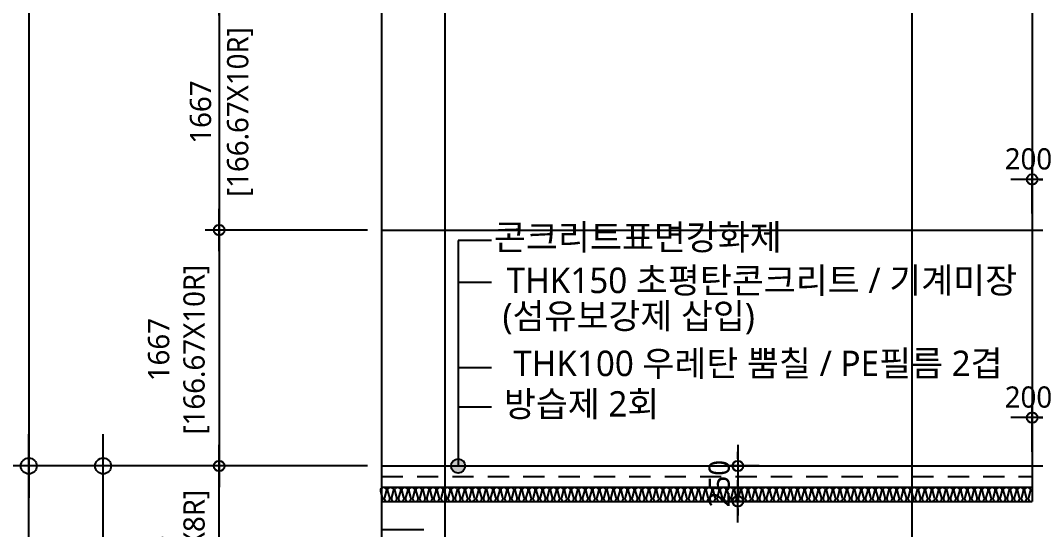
# Model space of a CAD drawing. Header units: millimetres. Extents: x -27104 to 125781, y -3376 to 46996.
# Drawn here: x 68308 to 75482, y 17448 to 21046 of the extents above; entities that cross this region are included whole.
import ezdxf
from ezdxf.enums import TextEntityAlignment as Align

# ---------------------------------------------------------------- set-up
doc = ezdxf.new("R2010")
doc.units = ezdxf.units.MM
doc.header["$LTSCALE"] = 100
doc.header["$MEASUREMENT"] = 0
doc.header["$PDSIZE"] = -10
doc.linetypes.add('CEN', pattern=[62, 60, -1, 0, -1])
doc.linetypes.add('HID', pattern=[2.5, 1.5, -1])
doc.layers.get('0').update_dxf_attribs({"linetype": 'CONTINUOUS'})
doc.layers.get('Defpoints').update_dxf_attribs({"color": 171, "linetype": 'CONTINUOUS'})
for name, color, linetype in [('CEN(ST)', 1, 'CEN'), ('CON', 2, 'CONTINUOUS'), ('FIN', 8, 'CONTINUOUS'), ('LED', 7, 'CONTINUOUS'), ('NDIM', 7, 'CONTINUOUS'), ('SYM', 7, 'CONTINUOUS'), ('TEXT(MIN)', 7, 'CONTINUOUS'), ('wire-meshes', 1, 'CONTINUOUS')]:
    doc.layers.add(name, color=color, linetype=linetype)
doc.styles.add('CGS', font='cgse', dxfattribs={"bigfont": 'cgs'})
doc.styles.add('나눔바른고딕', font='NanumBarunGothic.ttf')
doc.dimstyles.new('NDIM 1200', dxfattribs={"dimscale": 75, "dimtxt": 3, "dimasz": 1, "dimexe": 2, "dimexo": 2, "dimgap": 1, "dimtad": 1, "dimdec": 0, "dimdsep": 46, "dimtxsty": 'CGS', "dimblk": 'DOT0', "dimcen": 1, "dimdle": 8, "dimclrd": 256, "dimclre": 256, "dimclrt": 256, "dimadec": 0, "dimazin": 0, "dimtfac": 1, "dimtdec": 0, "dimtix": 1, "dimtmove": 2, "dimatfit": 3, "dimldrblk": 'DOT0', "dimfxl": 1, "dimtolj": 1, "dimtzin": 0, "dimlwd": -1, "dimlwe": -1, "dimarcsym": 0})

# ---------------------------------------------------------------- blocks, each defined once
blk = doc.blocks.new('DOT0')
blk.add_line((-3, 0), (3, 0))
at = {"color": 6}
blk.add_circle((0, 0), 0.75, dxfattribs=at)
blk = doc.blocks.new('*D174')
at = {"layer": 'Defpoints', "color": 0, "ltscale": 0.4, "transparency": 16777216}
for p in [(70860.6, 19564.6), (69713, 17897.9), (70860.6, 17897.9)]:
    blk.add_point(p, dxfattribs=at)
at = {"layer": 'NDIM', "ltscale": 0.4, "transparency": 16777216}
for p, q in [((70760.6, 19564.6), (69613, 19564.6)), ((69713, 19514.6), (69713, 17947.9)), ((70760.6, 17897.9), (69613, 17897.9))]:
    blk.add_line(p, q, dxfattribs=at)
at = {"layer": 'NDIM', "ltscale": 0.4, "transparency": 16777216, "xscale": 50, "yscale": 50, "zscale": 50}
for p, rotation in [((69713, 19564.6), 90), ((69713, 17897.9), 270)]:
    blk.add_blockref('DOT0', p, dxfattribs=dict(at, rotation=rotation))
at = {"layer": 'NDIM', "ltscale": 0.4, "transparency": 16777216, "insert": (69426.8, 18719.8), "char_height": 150, "attachment_point": 5, "rotation": 90, "style": '나눔바른고딕'}
blk.add_mtext('\\A1;1667\\P[166.67X10R]', dxfattribs=at)
blk = doc.blocks.new('*D175')
at = {"layer": 'Defpoints', "color": 0, "ltscale": 0.4, "transparency": 16777216}
for p in [(70860.6, 21231.3), (69713, 19564.6), (70860.6, 19564.6)]:
    blk.add_point(p, dxfattribs=at)
at = {"layer": 'NDIM', "ltscale": 0.4, "transparency": 16777216}
for p, q in [((70760.6, 21231.3), (69613, 21231.3)), ((69713, 21181.3), (69713, 19614.6)), ((70760.6, 19564.6), (69613, 19564.6))]:
    blk.add_line(p, q, dxfattribs=at)
at = {"layer": 'NDIM', "ltscale": 0.4, "transparency": 16777216, "xscale": 50, "yscale": 50, "zscale": 50}
for p, rotation in [((69713, 21231.3), 90), ((69713, 19564.6), 270)]:
    blk.add_blockref('DOT0', p, dxfattribs=dict(at, rotation=rotation))
at = {"layer": 'NDIM', "ltscale": 0.4, "transparency": 16777216, "char_height": 150, "attachment_point": 5, "rotation": 90, "style": '나눔바른고딕'}
for s, insert in [('\\A1;[166.67X10R]', (69860.2, 20397.9)), ('\\A1;1667', (69581.9, 20397.9))]:
    blk.add_mtext(s, dxfattribs=dict(at, insert=insert))
blk = doc.blocks.new('*D180')
at = {"layer": 'Defpoints', "color": 0, "ltscale": 0.4, "transparency": 16777216}
for p in [(70860.6, 27897.9), (68367.8, 17897.9), (70860.6, 17897.9)]:
    blk.add_point(p, dxfattribs=at)
at = {"layer": 'NDIM', "ltscale": 0.4, "transparency": 16777216}
for p, q in [((70710.6, 27897.9), (68217.8, 27897.9)), ((68367.8, 27822.9), (68367.8, 17972.9)), ((70710.6, 17897.9), (68217.8, 17897.9))]:
    blk.add_line(p, q, dxfattribs=at)
at = {"layer": 'NDIM', "ltscale": 0.4, "transparency": 16777216, "xscale": 75, "yscale": 75, "zscale": 75}
for p, rotation in [((68367.8, 27897.9), 90), ((68367.8, 17897.9), 270)]:
    blk.add_blockref('DOT0', p, dxfattribs=dict(at, rotation=rotation))
at = {"layer": 'NDIM', "ltscale": 0.4, "transparency": 16777216, "insert": (68170.6, 22897.9), "char_height": 225, "attachment_point": 5, "rotation": 90, "style": '나눔바른고딕'}
blk.add_mtext('\\A1;10000', dxfattribs=at)
blk = doc.blocks.new('*D188')
at = {"layer": 'Defpoints', "color": 0, "ltscale": 0.4, "transparency": 16777216}
for p in [(68367.8, 17897.9), (70860.6, 17897.9), (70860.6, 5297.9)]:
    blk.add_point(p, dxfattribs=at)
at = {"layer": 'NDIM', "ltscale": 0.4, "transparency": 16777216}
for p, q in [((70710.6, 17897.9), (68217.8, 17897.9)), ((68367.8, 5372.9), (68367.8, 17822.9)), ((70710.6, 5297.9), (68217.8, 5297.9))]:
    blk.add_line(p, q, dxfattribs=at)
at = {"layer": 'NDIM', "ltscale": 0.4, "transparency": 16777216, "xscale": 75, "yscale": 75, "zscale": 75}
for p, rotation in [((68367.8, 17897.9), 90), ((68367.8, 5297.9), 270)]:
    blk.add_blockref('DOT0', p, dxfattribs=dict(at, rotation=rotation))
at = {"layer": 'NDIM', "ltscale": 0.4, "transparency": 16777216, "insert": (68170.4, 11597.9), "char_height": 225, "attachment_point": 5, "rotation": 90, "style": '나눔바른고딕'}
blk.add_mtext('\\A1;12600', dxfattribs=at)
blk = doc.blocks.new('*D190')
at = {"layer": 'Defpoints', "color": 0, "ltscale": 0.4, "transparency": 16777216}
for p in [(68892.8, 17897.9), (70860.6, 17897.9), (70860.6, 12397.9)]:
    blk.add_point(p, dxfattribs=at)
at = {"layer": 'NDIM', "ltscale": 0.4, "transparency": 16777216}
for p, q in [((70710.6, 17897.9), (68742.8, 17897.9)), ((68892.8, 12472.9), (68892.8, 17822.9)), ((70710.6, 12397.9), (68742.8, 12397.9))]:
    blk.add_line(p, q, dxfattribs=at)
at = {"layer": 'NDIM', "ltscale": 0.4, "transparency": 16777216, "xscale": 75, "yscale": 75, "zscale": 75}
for p, rotation in [((68892.8, 17897.9), 90), ((68892.8, 12397.9), 270)]:
    blk.add_blockref('DOT0', p, dxfattribs=dict(at, rotation=rotation))
at = {"layer": 'NDIM', "ltscale": 0.4, "transparency": 16777216, "insert": (68695.6, 15147.9), "char_height": 225, "attachment_point": 5, "rotation": 90, "style": '나눔바른고딕'}
blk.add_mtext('\\A1;5500', dxfattribs=at)
blk = doc.blocks.new('*D191')
at = {"layer": 'Defpoints', "color": 0, "ltscale": 0.4, "transparency": 16777216}
for p in [(69713, 17897.9), (70860.6, 17897.9), (70860.6, 16522.9)]:
    blk.add_point(p, dxfattribs=at)
at = {"layer": 'NDIM', "ltscale": 0.4, "transparency": 16777216}
for p, q in [((70760.6, 17897.9), (69613, 17897.9)), ((69713, 16572.9), (69713, 17847.9)), ((70760.6, 16522.9), (69613, 16522.9))]:
    blk.add_line(p, q, dxfattribs=at)
at = {"layer": 'NDIM', "ltscale": 0.4, "transparency": 16777216, "xscale": 50, "yscale": 50, "zscale": 50}
for p, rotation in [((69713, 17897.9), 90), ((69713, 16522.9), 270)]:
    blk.add_blockref('DOT0', p, dxfattribs=dict(at, rotation=rotation))
at = {"layer": 'NDIM', "ltscale": 0.4, "transparency": 16777216, "insert": (69426.8, 17185.5), "char_height": 150, "attachment_point": 5, "rotation": 90, "style": '나눔바른고딕'}
blk.add_mtext('\\A1;1375\\P[171.87X8R]', dxfattribs=at)
blk = doc.blocks.new('*D241')
at = {"layer": 'Defpoints', "color": 0, "ltscale": 0.4, "transparency": 16777216}
for p in [(75456.8, 19922.2), (75456.8, 19580.4), (75656.8, 19580.4)]:
    blk.add_point(p, dxfattribs=at)
at = {"layer": 'NDIM', "ltscale": 0.4, "transparency": 16777216}
for p, q in [((75456.8, 19680.4), (75456.8, 20022.2)), ((75656.8, 19680.4), (75656.8, 20022.2)), ((75606.8, 19922.2), (75506.8, 19922.2))]:
    blk.add_line(p, q, dxfattribs=at)
at = {"layer": 'NDIM', "ltscale": 0.4, "transparency": 16777216, "xscale": 50, "yscale": 50, "zscale": 50, "rotation": 180}
blk.add_blockref('DOT0', (75456.8, 19922.2), dxfattribs=at)
at = {"layer": 'NDIM', "ltscale": 0.4, "transparency": 16777216, "xscale": 50, "yscale": 50, "zscale": 50}
blk.add_blockref('DOT0', (75656.8, 19922.2), dxfattribs=at)
at = {"layer": 'NDIM', "ltscale": 0.4, "transparency": 16777216, "insert": (75430.7, 20066.4), "char_height": 150, "attachment_point": 5, "style": '나눔바른고딕'}
blk.add_mtext('\\A1;200', dxfattribs=at)
blk = doc.blocks.new('*D255')
at = {"layer": 'Defpoints', "color": 0, "ltscale": 0.4, "transparency": 16777216}
for p in [(75456.8, 18239.7), (75456.8, 17897.9), (75656.8, 17897.9)]:
    blk.add_point(p, dxfattribs=at)
at = {"layer": 'NDIM', "ltscale": 0.4, "transparency": 16777216}
for p, q in [((75456.8, 17997.9), (75456.8, 18339.7)), ((75656.8, 17997.9), (75656.8, 18339.7)), ((75606.8, 18239.7), (75506.8, 18239.7))]:
    blk.add_line(p, q, dxfattribs=at)
at = {"layer": 'NDIM', "ltscale": 0.4, "transparency": 16777216, "xscale": 50, "yscale": 50, "zscale": 50, "rotation": 180}
blk.add_blockref('DOT0', (75456.8, 18239.7), dxfattribs=at)
at = {"layer": 'NDIM', "ltscale": 0.4, "transparency": 16777216, "xscale": 50, "yscale": 50, "zscale": 50}
blk.add_blockref('DOT0', (75656.8, 18239.7), dxfattribs=at)
at = {"layer": 'NDIM', "ltscale": 0.4, "transparency": 16777216, "insert": (75430.7, 18383.9), "char_height": 150, "attachment_point": 5, "style": '나눔바른고딕'}
blk.add_mtext('\\A1;200', dxfattribs=at)
blk = doc.blocks.new('*D448')
at = {"layer": 'Defpoints', "color": 0, "ltscale": 0.4, "transparency": 16777216}
for p in [(73627.1, 17897.9), (73377.8, 17647.9), (73627.1, 17647.9)]:
    blk.add_point(p, dxfattribs=at)
at = {"layer": 'NDIM', "ltscale": 0.4, "transparency": 16777216}
for p, q in [((73377.8, 17947.9), (73377.8, 17997.9)), ((73527.1, 17897.9), (73277.8, 17897.9)), ((73377.8, 17897.9), (73377.8, 17647.9)), ((73527.1, 17647.9), (73277.8, 17647.9)), ((73377.8, 17597.9), (73377.8, 17547.9))]:
    blk.add_line(p, q, dxfattribs=at)
at = {"layer": 'NDIM', "ltscale": 0.4, "transparency": 16777216, "xscale": 50, "yscale": 50, "zscale": 50}
for p, rotation in [((73377.8, 17897.9), 270), ((73377.8, 17647.9), 90)]:
    blk.add_blockref('DOT0', p, dxfattribs=dict(at, rotation=rotation))
at = {"layer": 'NDIM', "ltscale": 0.4, "transparency": 16777216, "insert": (73246.4, 17772.9), "char_height": 150, "attachment_point": 5, "rotation": 90, "style": '나눔바른고딕'}
blk.add_mtext('\\A1;250', dxfattribs=at)

msp = doc.modelspace()

# ---------------------------------------------------------------- hatches: boundary and pattern name
at = {"ltscale": 10000}
h = msp.add_hatch(color=256, dxfattribs=at)
h.dxf.hatch_style = 1
edge = h.paths.add_edge_path()
edge.add_arc((71400.9, 17897.9), 50, 0, 360)

# ---------------------------------------------------------------- linework, layer by layer
at = {"layer": 'CEN(ST)', "ltscale": 10000}
for p, q in [((71306.8, 38897.9), (71306.8, 11156.7)), ((74606.8, 38897.9), (74606.8, 825)), ((70860.6, 19564.6), (82104.8, 19564.6)), ((70860.6, 17897.9), (88481.4, 17897.9))]:
    msp.add_line(p, q, dxfattribs=at)
at = {"layer": 'CON', "ltscale": 10000}
for p, q in [((75456.8, 27447.9), (75456.8, 17647.9)), ((70860.6, 17647.9), (75456.8, 17647.9)), ((71159.8, 17447.9), (70860.6, 17447.9))]:
    msp.add_line(p, q, dxfattribs=at)
at = {"layer": 'FIN', "ltscale": 10000}
msp.add_line((70860.6, 17897.9), (75456.8, 17897.9), dxfattribs=at)
at = {"layer": 'FIN', "ltscale": 1000}
for points in [[(70860.6, 17651.5, 0.344469), (70867.9, 17675), (70855.5, 17720.8, -1.449198), (70892.9, 17720.8), (70880.5, 17675, 0.524856), (70899.2, 17647.9, 0.524856), (70917.9, 17675), (70905.5, 17720.8, -1.449198), (70942.9, 17720.8), (70930.5, 17675, 0.524856), (70949.2, 17647.9, 0.524856), (70967.9, 17675), (70955.5, 17720.8, -1.449198), (70992.9, 17720.8), (70980.5, 17675, 0.524856), (70999.2, 17647.9, 0.524856), (71017.9, 17675), (71005.5, 17720.8, -1.449198), (71042.9, 17720.8), (71030.5, 17675, 0.524856), (71049.2, 17647.9, 0.524856), (71067.9, 17675), (71055.5, 17720.8, -1.449198), (71092.9, 17720.8), (71080.5, 17675, 0.524856), (71099.2, 17647.9, 0.524856), (71117.9, 17675), (71105.5, 17720.8, -1.449198), (71142.9, 17720.8), (71130.5, 17675, 0.524856), (71149.2, 17647.9, 0.524856), (71167.9, 17675), (71155.5, 17720.8, -1.449198), (71192.9, 17720.8), (71180.5, 17675, 0.524856), (71199.2, 17647.9, 0.524856), (71217.9, 17675), (71205.5, 17720.8, -1.449198), (71242.9, 17720.8), (71230.5, 17675, 0.524856), (71249.2, 17647.9, 0.524856), (71267.9, 17675), (71255.5, 17720.8, -1.449198), (71292.9, 17720.8), (71280.5, 17675, 0.524856), (71299.2, 17647.9, 0.524856), (71317.9, 17675), (71305.5, 17720.8, -1.449198), (71342.9, 17720.8), (71330.5, 17675, 0.524856), (71349.2, 17647.9, 0.524856), (71367.9, 17675), (71355.5, 17720.8, -1.449198), (71392.9, 17720.8), (71380.5, 17675, 0.524856), (71399.2, 17647.9, 0.524856), (71417.9, 17675), (71405.5, 17720.8, -1.449198), (71442.9, 17720.8), (71430.5, 17675, 0.524856), (71449.2, 17647.9, 0.524856), (71467.9, 17675), (71455.5, 17720.8, -1.449198), (71492.9, 17720.8), (71480.5, 17675, 0.524856), (71499.2, 17647.9, 0.524856), (71517.9, 17675), (71505.5, 17720.8, -1.449198), (71542.9, 17720.8), (71530.5, 17675, 0.524856), (71549.2, 17647.9, 0.524856), (71567.9, 17675), (71555.5, 17720.8, -1.449198), (71592.9, 17720.8), (71580.5, 17675, 0.524856), (71599.2, 17647.9, 0.524856), (71617.9, 17675), (71605.5, 17720.8, -1.449198), (71642.9, 17720.8), (71630.5, 17675, 0.524856), (71649.2, 17647.9, 0.524856), (71667.9, 17675), (71655.5, 17720.8, -1.449198), (71692.9, 17720.8), (71680.5, 17675, 0.524856), (71699.2, 17647.9, 0.524856), (71717.9, 17675), (71705.5, 17720.8, -1.449198), (71742.9, 17720.8), (71730.5, 17675, 0.524856), (71749.2, 17647.9, 0.524856), (71767.9, 17675), (71755.5, 17720.8, -1.449198), (71792.9, 17720.8), (71780.5, 17675, 0.524856), (71799.2, 17647.9, 0.524856), (71817.9, 17675), (71805.5, 17720.8, -1.449198), (71842.9, 17720.8), (71830.5, 17675, 0.524856), (71849.2, 17647.9, 0.524856), (71867.9, 17675), (71855.5, 17720.8, -1.449198), (71892.9, 17720.8), (71880.5, 17675, 0.524856), (71899.2, 17647.9, 0.524856), (71917.9, 17675), (71905.5, 17720.8, -1.449198), (71942.9, 17720.8), (71930.5, 17675, 0.524856), (71949.2, 17647.9, 0.524856), (71967.9, 17675), (71955.5, 17720.8, -1.449198), (71992.9, 17720.8), (71980.5, 17675, 0.524856), (71999.2, 17647.9, 0.524856), (72017.9, 17675), (72005.5, 17720.8, -1.449198), (72042.9, 17720.8), (72030.5, 17675, 0.524856), (72049.2, 17647.9, 0.524856), (72067.9, 17675), (72055.5, 17720.8, -1.449198), (72092.9, 17720.8), (72080.5, 17675, 0.524856), (72099.2, 17647.9, 0.524856), (72117.9, 17675), (72105.5, 17720.8, -1.449198), (72142.9, 17720.8), (72130.5, 17675, 0.524856), (72149.2, 17647.9, 0.524856), (72167.9, 17675), (72155.5, 17720.8, -1.449198), (72192.9, 17720.8), (72180.5, 17675, 0.524856), (72199.2, 17647.9, 0.524856), (72217.9, 17675), (72205.5, 17720.8, -1.449198), (72242.9, 17720.8), (72230.5, 17675, 0.524856), (72249.2, 17647.9)], [(72249.2, 17647.9, 0.524856), (72267.9, 17675), (72255.5, 17720.8, -1.449198), (72292.9, 17720.8), (72280.5, 17675, 0.524856), (72299.2, 17647.9, 0.524856), (72317.9, 17675), (72305.5, 17720.8, -1.449198), (72342.9, 17720.8), (72330.5, 17675, 0.524856), (72349.2, 17647.9, 0.524856), (72367.9, 17675), (72355.5, 17720.8, -1.449198), (72392.9, 17720.8), (72380.5, 17675, 0.524856), (72399.2, 17647.9, 0.524856), (72417.9, 17675), (72405.5, 17720.8, -1.449198), (72442.9, 17720.8), (72430.5, 17675, 0.524856), (72449.2, 17647.9, 0.524856), (72467.9, 17675), (72455.5, 17720.8, -1.449198), (72492.9, 17720.8), (72480.5, 17675, 0.524856), (72499.2, 17647.9, 0.524856), (72517.9, 17675), (72505.5, 17720.8, -1.449198), (72542.9, 17720.8), (72530.5, 17675, 0.524856), (72549.2, 17647.9, 0.524856), (72567.9, 17675), (72555.5, 17720.8, -1.449198), (72592.9, 17720.8), (72580.5, 17675, 0.524856), (72599.2, 17647.9, 0.524856), (72617.9, 17675), (72605.5, 17720.8, -1.449198), (72642.9, 17720.8), (72630.5, 17675, 0.524856), (72649.2, 17647.9, 0.524856), (72667.9, 17675), (72655.5, 17720.8, -1.449198), (72692.9, 17720.8), (72680.5, 17675, 0.524856), (72699.2, 17647.9, 0.524856), (72717.9, 17675), (72705.5, 17720.8, -1.449198), (72742.9, 17720.8), (72730.5, 17675, 0.524856), (72749.2, 17647.9, 0.524856), (72767.9, 17675), (72755.5, 17720.8, -1.449198), (72792.9, 17720.8), (72780.5, 17675, 0.524856), (72799.2, 17647.9, 0.524856), (72817.9, 17675), (72805.5, 17720.8, -1.449198), (72842.9, 17720.8), (72830.5, 17675, 0.524856), (72849.2, 17647.9, 0.524856), (72867.9, 17675), (72855.5, 17720.8, -1.449198), (72892.9, 17720.8), (72880.5, 17675, 0.524856), (72899.2, 17647.9, 0.524856), (72917.9, 17675), (72905.5, 17720.8, -1.449198), (72942.9, 17720.8), (72930.5, 17675, 0.524856), (72949.2, 17647.9, 0.524856), (72967.9, 17675), (72955.5, 17720.8, -1.449198), (72992.9, 17720.8), (72980.5, 17675, 0.524856), (72999.2, 17647.9, 0.524856), (73017.9, 17675), (73005.5, 17720.8, -1.449198), (73042.9, 17720.8), (73030.5, 17675, 0.524856), (73049.2, 17647.9, 0.524856), (73067.9, 17675), (73055.5, 17720.8, -1.449198), (73092.9, 17720.8), (73080.5, 17675, 0.524856), (73099.2, 17647.9, 0.524856), (73117.9, 17675), (73105.5, 17720.8, -1.449198), (73142.9, 17720.8), (73130.5, 17675, 0.524856), (73149.2, 17647.9, 0.524856), (73167.9, 17675), (73155.5, 17720.8, -1.449198), (73192.9, 17720.8), (73180.5, 17675, 0.524856), (73199.2, 17647.9, 0.524856), (73217.9, 17675), (73205.5, 17720.8, -1.449198), (73242.9, 17720.8), (73230.5, 17675, 0.524856), (73249.2, 17647.9, 0.524856), (73267.9, 17675), (73255.5, 17720.8, -1.449198), (73292.9, 17720.8), (73280.5, 17675, 0.524856), (73299.2, 17647.9, 0.524856), (73317.9, 17675), (73305.5, 17720.8, -1.449198), (73342.9, 17720.8), (73330.5, 17675, 0.524856), (73349.2, 17647.9, 0.524856), (73367.9, 17675), (73355.5, 17720.8, -1.449198), (73392.9, 17720.8), (73380.5, 17675, 0.524856), (73399.2, 17647.9, 0.524856), (73417.9, 17675), (73405.5, 17720.8, -1.449198), (73442.9, 17720.8), (73430.5, 17675, 0.524856), (73449.2, 17647.9, 0.524856), (73467.9, 17675), (73455.5, 17720.8, -1.449198), (73492.9, 17720.8), (73480.5, 17675, 0.524856), (73499.2, 17647.9, 0.524856), (73517.9, 17675), (73505.5, 17720.8, -1.449198), (73542.9, 17720.8), (73530.5, 17675, 0.524856), (73549.2, 17647.9, 0.524856), (73567.9, 17675), (73555.5, 17720.8, -1.449198), (73592.9, 17720.8), (73580.5, 17675, 0.524856), (73599.2, 17647.9, 0.524856), (73617.9, 17675), (73605.5, 17720.8, -1.449198), (73642.9, 17720.8), (73630.5, 17675, 0.524856), (73649.2, 17647.9, 0.524856), (73667.9, 17675), (73655.5, 17720.8, -1.449198), (73692.9, 17720.8), (73680.5, 17675, 0.524856), (73699.2, 17647.9, 0.524856), (73717.9, 17675), (73705.5, 17720.8, -1.449198), (73742.9, 17720.8), (73730.5, 17675, 0.524856), (73749.2, 17647.9, 0.524856), (73767.9, 17675), (73755.5, 17720.8, -1.449198), (73792.9, 17720.8), (73780.5, 17675, 0.524856), (73799.2, 17647.9, 0.524856), (73817.9, 17675), (73805.5, 17720.8, -1.449198), (73842.9, 17720.8), (73830.5, 17675, 0.524856), (73849.2, 17647.9)], [(73849.2, 17647.9, 0.524856), (73867.9, 17675), (73855.5, 17720.8, -1.449198), (73892.9, 17720.8), (73880.5, 17675, 0.524856), (73899.2, 17647.9, 0.524856), (73917.9, 17675), (73905.5, 17720.8, -1.449198), (73942.9, 17720.8), (73930.5, 17675, 0.524856), (73949.2, 17647.9, 0.524856), (73967.9, 17675), (73955.5, 17720.8, -1.449198), (73992.9, 17720.8), (73980.5, 17675, 0.524856), (73999.2, 17647.9, 0.524856), (74017.9, 17675), (74005.5, 17720.8, -1.449198), (74042.9, 17720.8), (74030.5, 17675, 0.524856), (74049.2, 17647.9, 0.524856), (74067.9, 17675), (74055.5, 17720.8, -1.449198), (74092.9, 17720.8), (74080.5, 17675, 0.524856), (74099.2, 17647.9, 0.524856), (74117.9, 17675), (74105.5, 17720.8, -1.449198), (74142.9, 17720.8), (74130.5, 17675, 0.524856), (74149.2, 17647.9, 0.524856), (74167.9, 17675), (74155.5, 17720.8, -1.449198), (74192.9, 17720.8), (74180.5, 17675, 0.524856), (74199.2, 17647.9, 0.524856), (74217.9, 17675), (74205.5, 17720.8, -1.449198), (74242.9, 17720.8), (74230.5, 17675, 0.524856), (74249.2, 17647.9, 0.524856), (74267.9, 17675), (74255.5, 17720.8, -1.449198), (74292.9, 17720.8), (74280.5, 17675, 0.524856), (74299.2, 17647.9, 0.524856), (74317.9, 17675), (74305.5, 17720.8, -1.449198), (74342.9, 17720.8), (74330.5, 17675, 0.524856), (74349.2, 17647.9, 0.524856), (74367.9, 17675), (74355.5, 17720.8, -1.449198), (74392.9, 17720.8), (74380.5, 17675, 0.524856), (74399.2, 17647.9, 0.524856), (74417.9, 17675), (74405.5, 17720.8, -1.449198), (74442.9, 17720.8), (74430.5, 17675, 0.524856), (74449.2, 17647.9, 0.524856), (74467.9, 17675), (74455.5, 17720.8, -1.449198), (74492.9, 17720.8), (74480.5, 17675, 0.524856), (74499.2, 17647.9, 0.524856), (74517.9, 17675), (74505.5, 17720.8, -1.449198), (74542.9, 17720.8), (74530.5, 17675, 0.524856), (74549.2, 17647.9, 0.524856), (74567.9, 17675), (74555.5, 17720.8, -1.449198), (74592.9, 17720.8), (74580.5, 17675, 0.524856), (74599.2, 17647.9, 0.524856), (74617.9, 17675), (74605.5, 17720.8, -1.449198), (74642.9, 17720.8), (74630.5, 17675, 0.524856), (74649.2, 17647.9, 0.524856), (74667.9, 17675), (74655.5, 17720.8, -1.449198), (74692.9, 17720.8), (74680.5, 17675, 0.524856), (74699.2, 17647.9, 0.524856), (74717.9, 17675), (74705.5, 17720.8, -1.449198), (74742.9, 17720.8), (74730.5, 17675, 0.524856), (74749.2, 17647.9, 0.524856), (74767.9, 17675), (74755.5, 17720.8, -1.449198), (74792.9, 17720.8), (74780.5, 17675, 0.524856), (74799.2, 17647.9, 0.524856), (74817.9, 17675), (74805.5, 17720.8, -1.449198), (74842.9, 17720.8), (74830.5, 17675, 0.524856), (74849.2, 17647.9, 0.524856), (74867.9, 17675), (74855.5, 17720.8, -1.449198), (74892.9, 17720.8), (74880.5, 17675, 0.524856), (74899.2, 17647.9, 0.524856), (74917.9, 17675), (74905.5, 17720.8, -1.449198), (74942.9, 17720.8), (74930.5, 17675, 0.524856), (74949.2, 17647.9, 0.524856), (74967.9, 17675), (74955.5, 17720.8, -1.449198), (74992.9, 17720.8), (74980.5, 17675, 0.524856), (74999.2, 17647.9, 0.524856), (75017.9, 17675), (75005.5, 17720.8, -1.449198), (75042.9, 17720.8), (75030.5, 17675, 0.524856), (75049.2, 17647.9, 0.524856), (75067.9, 17675), (75055.5, 17720.8, -1.449198), (75092.9, 17720.8), (75080.5, 17675, 0.524856), (75099.2, 17647.9, 0.524856), (75117.9, 17675), (75105.5, 17720.8, -1.449198), (75142.9, 17720.8), (75130.5, 17675, 0.524856), (75149.2, 17647.9, 0.524856), (75167.9, 17675), (75155.5, 17720.8, -1.449198), (75192.9, 17720.8), (75180.5, 17675, 0.524856), (75199.2, 17647.9, 0.524856), (75217.9, 17675), (75205.5, 17720.8, -1.449198), (75242.9, 17720.8), (75230.5, 17675, 0.524856), (75249.2, 17647.9, 0.524856), (75267.9, 17675), (75255.5, 17720.8, -1.449198), (75292.9, 17720.8), (75280.5, 17675, 0.524856), (75299.2, 17647.9, 0.524856), (75317.9, 17675), (75305.5, 17720.8, -1.449198), (75342.9, 17720.8), (75330.5, 17675, 0.524856), (75349.2, 17647.9, 0.524856), (75367.9, 17675), (75355.5, 17720.8, -1.449198), (75392.9, 17720.8), (75380.5, 17675, 0.524856), (75399.2, 17647.9, 0.524856), (75417.9, 17675), (75405.5, 17720.8, -1.449198), (75442.9, 17720.8), (75430.5, 17675, 0.524856), (75449.2, 17647.9)]]:
    msp.add_lwpolyline(points, format="xyb", dxfattribs=at)
at = {"layer": 'FIN', "ltscale": 10000}
msp.add_lwpolyline([(70860.6, 17747.9), (75456.8, 17747.9)], dxfattribs=at)
at = {"layer": 'LED', "ltscale": 10000}
for p, q in [((71636.9, 19490.7), (71400.9, 19490.7)), ((71400.9, 19490.7), (71400.9, 17897.9)), ((71636.9, 19193), (71400.9, 19193)), ((71636.9, 18592.1), (71400.9, 18592.1)), ((71636.9, 18312.7), (71400.9, 18312.7))]:
    msp.add_line(p, q, dxfattribs=at)
msp.add_circle((71400.9, 17897.9), 50, dxfattribs=at)
at = {"layer": 'SYM', "ltscale": 10000}
msp.add_lwpolyline([(70860.6, 38897.9), (70860.6, 21985.6), (70943.1, 22005.9), (70778.1, 21884.4), (70860.6, 21904.6), (70860.6, 2239)], dxfattribs=at)
at = {"layer": 'wire-meshes', "linetype": 'HID'}
msp.add_lwpolyline([(70860.6, 17822.9), (75456.8, 17822.9)], dxfattribs=at)

# ---------------------------------------------------------------- texts
at = {"layer": 'TEXT(MIN)', "style": '나눔바른고딕'}
for s, p in [('콘크리트표면강화제', (73687.9, 19514.5)), ('THK150 초평탄콘크리트 / 기계미장', (75350.8, 19209.1)), ('(섬유보강제 삽입)', (73497.7, 18958.2)), ('THK100 우레탄 뿜칠 / PE필름 2겹', (75247.9, 18622.7)), ('방습제 2회', (72822.7, 18336.4))]:
    msp.add_text(s, height=180, dxfattribs=at).set_placement(p, align=Align.MIDDLE_RIGHT)

# ---------------------------------------------------------------- dimensions: what is measured, and where the dimension line sits
at = {"layer": 'NDIM', "ltscale": 0.4}
for base, p1, p2, angle, override, picture, middle in [((68367.8, 17897.9), (70860.6, 27897.9), (70860.6, 17897.9), 270, {"dimtxsty": '나눔바른고딕'}, '*D180', (68170.6, 22897.9)), ((68367.8, 17897.9), (70860.6, 5297.9), (70860.6, 17897.9), 90, {"dimtxsty": '나눔바른고딕'}, '*D188', (68170.4, 11597.9)), ((68892.8, 17897.9), (70860.6, 12397.9), (70860.6, 17897.9), 90, {"dimtxsty": '나눔바른고딕'}, '*D190', (68695.6, 15147.9)), ((73377.8, 17647.9), (73627.1, 17897.9), (73627.1, 17647.9), 270, {"dimscale": 50, "dimtxsty": '나눔바른고딕'}, '*D448', (73246.4, 17772.9))]:
    dim = msp.add_linear_dim(base=base, p1=p1, p2=p2, angle=angle, dimstyle='NDIM 1200', override=override, dxfattribs=at)
    dim.commit()
    dim.dimension.update_dxf_attribs({"geometry": picture, "text_midpoint": middle})
dim = msp.add_linear_dim(base=(69713, 19564.6), p1=(70860.6, 21231.3), p2=(70860.6, 19564.6), angle=270, text='<>\\X[166.67X10R]', dimstyle='NDIM 1200', override={"dimscale": 50, "dimtxsty": '나눔바른고딕'}, dxfattribs=at)
dim.commit()
dim.dimension.update_dxf_attribs({"geometry": '*D175', "text_midpoint": (69713, 20397.9)})
for base, p1, p2, picture, middle in [((75456.8, 19922.2), (75656.8, 19580.4), (75456.8, 19580.4), '*D241', (75430.7, 20066.4)), ((75456.8, 18239.7), (75656.8, 17897.9), (75456.8, 17897.9), '*D255', (75430.7, 18383.9))]:
    dim = msp.add_linear_dim(base=base, p1=p1, p2=p2, angle=180, dimstyle='NDIM 1200', override={"dimscale": 50, "dimtxsty": '나눔바른고딕'}, dxfattribs=at)
    dim.commit()
    dim.dimension.update_dxf_attribs({"geometry": picture, "text_midpoint": middle, "dimtype": 160})
for p1, angle, text, picture, middle in [((70860.6, 19564.6), 270, '<>\\X[166.67X10R]', '*D174', (69426.8, 18719.8)), ((70860.6, 16522.9), 90, '<>\\X[171.87X8R]', '*D191', (69426.8, 17185.5))]:
    dim = msp.add_linear_dim(base=(69713, 17897.9), p1=p1, p2=(70860.6, 17897.9), angle=angle, text=text, dimstyle='NDIM 1200', override={"dimscale": 50, "dimtxsty": '나눔바른고딕'}, dxfattribs=at)
    dim.commit()
    dim.dimension.update_dxf_attribs({"geometry": picture, "text_midpoint": middle, "dimtype": 160})

doc.saveas('drawing.dxf')
